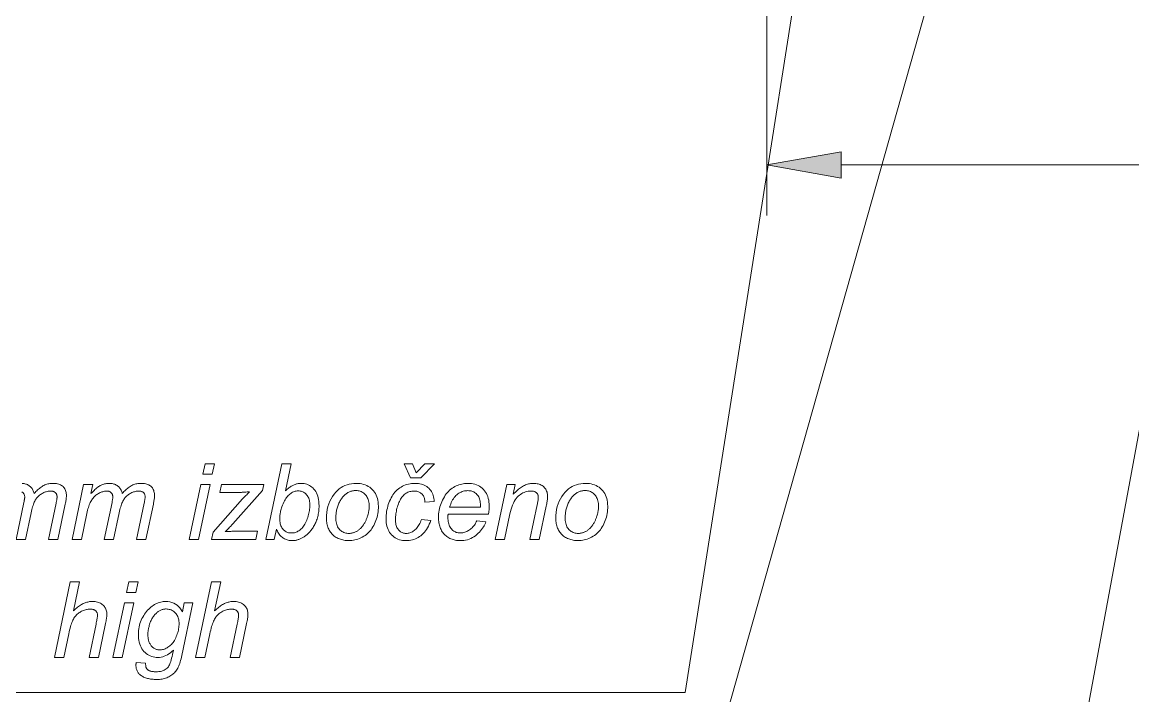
# Model space of a CAD drawing. Extents: x 0 to 420, y 0 to 594.
# Drawn here: x 80.12 to 124.13, y 246.04 to 272.74 of the extents above; entities that cross this region are included whole.
import ezdxf

# ---------------------------------------------------------------- set-up
doc = ezdxf.new("R2010")
doc.units = 0

msp = doc.modelspace()

# ---------------------------------------------------------------- linework, layer by layer
at = {"lineweight": 13}
for p, q in [((109.625, 306.515), (109.625, 265.084)), ((112.579, 267.084), (176.37, 267.084))]:
    msp.add_line(p, q, dxfattribs=at)
for points in [[(114.833, 299.851), (106.391, 246.171), (42.366, 246.171)], [(123.378, 299.635), (102.852, 226.942), (49.073, 226.942)], [(132.351, 299.588), (115.354, 207.718), (56.916, 207.718)], [(80.117, 254.462), (80.155, 254.459), (80.192, 254.454), (80.228, 254.446), (80.263, 254.436), (80.296, 254.425), (80.328, 254.411), (80.358, 254.395), (80.388, 254.376), (80.416, 254.356), (80.442, 254.334), (80.466, 254.31), (80.489, 254.284), (80.51, 254.256), (80.528, 254.227), (80.545, 254.196), (80.56, 254.164), (80.574, 254.13), (80.585, 254.094), (80.595, 254.056), (80.628, 254.096), (80.662, 254.134), (80.696, 254.17), (80.73, 254.203), (80.765, 254.235), (80.8, 254.264), (80.835, 254.292), (80.871, 254.317), (80.907, 254.341), (80.944, 254.362), (80.98, 254.381), (81.018, 254.399), (81.055, 254.414), (81.093, 254.427), (81.132, 254.438), (81.17, 254.447), (81.209, 254.454), (81.249, 254.459), (81.289, 254.462), (81.329, 254.463), (81.382, 254.462), (81.433, 254.458), (81.48, 254.452), (81.525, 254.443), (81.567, 254.431), (81.607, 254.417), (81.644, 254.4), (81.678, 254.381), (81.709, 254.359), (81.738, 254.334), (81.763, 254.308), (81.786, 254.279), (81.807, 254.248), (81.825, 254.215), (81.84, 254.179), (81.852, 254.142), (81.861, 254.103), (81.868, 254.061), (81.872, 254.018), (81.874, 253.972), (81.873, 253.951), (81.872, 253.927), (81.869, 253.9), (81.866, 253.871), (81.862, 253.839), (81.857, 253.805), (81.851, 253.768), (81.843, 253.728), (81.835, 253.686), (81.827, 253.641), (81.534, 252.241), (81.163, 252.241), (81.462, 253.678), (81.47, 253.712), (81.476, 253.744), (81.482, 253.774), (81.487, 253.802), (81.491, 253.828), (81.495, 253.853), (81.498, 253.875), (81.5, 253.895), (81.501, 253.913), (81.501, 253.929), (81.5, 253.95), (81.498, 253.97), (81.495, 253.989), (81.49, 254.007), (81.484, 254.024), (81.477, 254.041), (81.468, 254.056), (81.458, 254.071), (81.446, 254.084), (81.434, 254.097), (81.42, 254.109), (81.404, 254.119), (81.388, 254.128), (81.371, 254.136), (81.352, 254.143), (81.333, 254.149), (81.312, 254.153), (81.29, 254.156), (81.267, 254.158), (81.243, 254.158), (81.21, 254.157), (81.177, 254.154), (81.143, 254.149), (81.11, 254.142), (81.076, 254.133), (81.042, 254.122), (81.008, 254.109), (80.974, 254.094), (80.94, 254.077), (80.906, 254.058), (80.872, 254.037), (80.84, 254.016), (80.809, 253.992), (80.78, 253.968), (80.753, 253.942), (80.727, 253.915), (80.703, 253.887), (80.68, 253.858), (80.658, 253.827), (80.639, 253.795), (80.62, 253.761), (80.601, 253.723), (80.584, 253.682), (80.566, 253.637), (80.549, 253.589), (80.533, 253.537), (80.517, 253.482), (80.501, 253.423), (80.486, 253.361), (80.472, 253.295), (80.251, 252.241), (79.88, 252.241), (80.187, 253.708), (80.194, 253.737), (80.199, 253.765), (80.204, 253.79), (80.208, 253.814), (80.212, 253.836), (80.215, 253.857), (80.217, 253.875), (80.219, 253.892), (80.22, 253.908), (80.22, 253.921), (80.219, 253.942), (80.217, 253.962), (80.214, 253.981), (80.209, 254), (80.203, 254.017), (80.196, 254.034), (80.188, 254.05), (80.178, 254.065), (80.166, 254.079), (80.154, 254.093), (80.14, 254.105), (80.125, 254.117), (80.11, 254.126)]]:
    msp.add_lwpolyline(points, dxfattribs=at)
for points in [[(112.579, 267.605), (109.625, 267.084), (112.579, 266.563)], [(87.28, 254.821), (87.368, 255.241), (87.736, 255.241), (87.648, 254.821)], [(89.781, 252.241), (90.407, 255.241), (90.777, 255.241), (90.554, 254.169), (90.589, 254.2), (90.623, 254.23), (90.657, 254.257), (90.69, 254.283), (90.722, 254.307), (90.754, 254.328), (90.785, 254.348), (90.815, 254.366), (90.845, 254.383), (90.874, 254.397), (90.902, 254.409), (90.931, 254.421), (90.961, 254.431), (90.99, 254.439), (91.02, 254.447), (91.05, 254.453), (91.08, 254.457), (91.111, 254.461), (91.141, 254.463), (91.172, 254.463), (91.232, 254.461), (91.29, 254.454), (91.346, 254.443), (91.4, 254.427), (91.452, 254.407), (91.502, 254.382), (91.55, 254.352), (91.595, 254.318), (91.639, 254.279), (91.681, 254.236), (91.72, 254.189), (91.754, 254.137), (91.785, 254.081), (91.811, 254.021), (91.834, 253.957), (91.852, 253.889), (91.866, 253.817), (91.876, 253.74), (91.882, 253.66), (91.885, 253.575), (91.884, 253.518), (91.881, 253.462), (91.877, 253.407), (91.871, 253.352), (91.864, 253.299), (91.855, 253.247), (91.844, 253.195), (91.832, 253.145), (91.818, 253.096), (91.803, 253.047), (91.786, 253), (91.768, 252.955), (91.75, 252.911), (91.731, 252.868), (91.711, 252.827), (91.69, 252.788), (91.669, 252.75), (91.647, 252.713), (91.624, 252.678), (91.6, 252.645), (91.576, 252.613), (91.551, 252.583), (91.527, 252.553), (91.502, 252.525), (91.477, 252.499), (91.452, 252.473), (91.427, 252.449), (91.402, 252.427), (91.376, 252.405), (91.35, 252.385), (91.325, 252.366), (91.299, 252.348), (91.272, 252.331), (91.246, 252.315), (91.22, 252.3), (91.193, 252.286), (91.167, 252.273), (91.14, 252.261), (91.113, 252.25), (91.086, 252.24), (91.06, 252.231), (91.033, 252.223), (91.006, 252.215), (90.98, 252.209), (90.954, 252.204), (90.928, 252.2), (90.902, 252.196), (90.877, 252.194), (90.852, 252.192), (90.827, 252.192), (90.784, 252.193), (90.743, 252.196), (90.702, 252.202), (90.663, 252.21), (90.624, 252.22), (90.587, 252.233), (90.551, 252.248), (90.515, 252.265), (90.481, 252.284), (90.448, 252.305), (90.416, 252.329), (90.385, 252.356), (90.356, 252.384), (90.328, 252.415), (90.302, 252.449), (90.277, 252.485), (90.254, 252.523), (90.232, 252.564), (90.211, 252.607), (90.192, 252.652), (90.106, 252.241)], [(96.462, 255.241), (95.92, 254.678), (95.511, 254.678), (95.259, 255.241), (95.582, 255.241), (95.738, 254.877), (96.078, 255.241)], [(82.097, 252.241), (82.551, 254.414), (82.921, 254.414), (82.846, 254.056), (82.887, 254.101), (82.927, 254.143), (82.966, 254.182), (83.004, 254.218), (83.041, 254.252), (83.078, 254.282), (83.113, 254.31), (83.148, 254.334), (83.182, 254.356), (83.215, 254.375), (83.248, 254.392), (83.281, 254.407), (83.315, 254.42), (83.35, 254.432), (83.385, 254.441), (83.42, 254.449), (83.456, 254.455), (83.493, 254.46), (83.53, 254.462), (83.568, 254.463), (83.608, 254.462), (83.646, 254.459), (83.684, 254.454), (83.719, 254.446), (83.754, 254.436), (83.787, 254.425), (83.819, 254.411), (83.85, 254.395), (83.879, 254.376), (83.907, 254.356), (83.933, 254.334), (83.957, 254.31), (83.98, 254.284), (84.001, 254.256), (84.019, 254.227), (84.036, 254.196), (84.052, 254.164), (84.065, 254.13), (84.076, 254.094), (84.086, 254.056), (84.119, 254.096), (84.153, 254.134), (84.187, 254.17), (84.221, 254.203), (84.256, 254.235), (84.291, 254.264), (84.326, 254.292), (84.362, 254.317), (84.398, 254.341), (84.435, 254.362), (84.471, 254.381), (84.509, 254.399), (84.546, 254.414), (84.584, 254.427), (84.623, 254.438), (84.661, 254.447), (84.701, 254.454), (84.74, 254.459), (84.78, 254.462), (84.82, 254.463), (84.873, 254.462), (84.924, 254.458), (84.971, 254.452), (85.016, 254.443), (85.059, 254.431), (85.098, 254.417), (85.135, 254.4), (85.169, 254.381), (85.2, 254.359), (85.229, 254.334), (85.255, 254.308), (85.278, 254.279), (85.298, 254.248), (85.316, 254.215), (85.331, 254.179), (85.343, 254.142), (85.352, 254.103), (85.359, 254.061), (85.363, 254.018), (85.365, 253.972), (85.364, 253.951), (85.363, 253.927), (85.36, 253.9), (85.357, 253.871), (85.353, 253.839), (85.348, 253.805), (85.342, 253.768), (85.335, 253.728), (85.327, 253.686), (85.318, 253.641), (85.025, 252.241), (84.655, 252.241), (84.953, 253.678), (84.961, 253.712), (84.967, 253.744), (84.973, 253.774), (84.978, 253.802), (84.983, 253.828), (84.986, 253.853), (84.989, 253.875), (84.991, 253.895), (84.992, 253.913), (84.992, 253.929), (84.992, 253.95), (84.99, 253.97), (84.986, 253.989), (84.981, 254.007), (84.975, 254.024), (84.968, 254.041), (84.959, 254.056), (84.949, 254.071), (84.938, 254.084), (84.925, 254.097), (84.911, 254.109), (84.896, 254.119), (84.879, 254.128), (84.862, 254.136), (84.843, 254.143), (84.824, 254.149), (84.803, 254.153), (84.781, 254.156), (84.758, 254.158), (84.734, 254.158), (84.701, 254.157), (84.668, 254.154), (84.634, 254.149), (84.601, 254.142), (84.567, 254.133), (84.533, 254.122), (84.499, 254.109), (84.465, 254.094), (84.431, 254.077), (84.397, 254.058), (84.363, 254.037), (84.331, 254.016), (84.301, 253.992), (84.272, 253.968), (84.244, 253.942), (84.218, 253.915), (84.194, 253.887), (84.171, 253.858), (84.15, 253.827), (84.13, 253.795), (84.111, 253.761), (84.093, 253.723), (84.075, 253.682), (84.057, 253.637), (84.04, 253.589), (84.024, 253.537), (84.008, 253.482), (83.993, 253.423), (83.978, 253.361), (83.963, 253.295), (83.742, 252.241), (83.372, 252.241), (83.679, 253.708), (83.685, 253.737), (83.69, 253.765), (83.695, 253.79), (83.699, 253.814), (83.703, 253.836), (83.706, 253.857), (83.708, 253.875), (83.71, 253.892), (83.711, 253.908), (83.711, 253.921), (83.711, 253.942), (83.709, 253.962), (83.705, 253.981), (83.701, 254), (83.695, 254.017), (83.687, 254.034), (83.679, 254.05), (83.669, 254.065), (83.657, 254.079), (83.645, 254.093), (83.631, 254.105), (83.617, 254.117), (83.601, 254.126), (83.585, 254.135), (83.568, 254.142), (83.551, 254.148), (83.532, 254.153), (83.513, 254.156), (83.493, 254.158), (83.472, 254.158), (83.44, 254.157), (83.408, 254.154), (83.376, 254.149), (83.343, 254.142), (83.31, 254.133), (83.277, 254.122), (83.244, 254.109), (83.21, 254.094), (83.176, 254.077), (83.141, 254.058), (83.107, 254.037), (83.075, 254.015), (83.043, 253.991), (83.013, 253.965), (82.985, 253.938), (82.957, 253.909), (82.931, 253.879), (82.906, 253.847), (82.882, 253.814), (82.86, 253.779), (82.839, 253.742), (82.818, 253.701), (82.798, 253.658), (82.779, 253.611), (82.761, 253.562), (82.744, 253.509), (82.727, 253.453), (82.711, 253.395), (82.696, 253.333), (82.682, 253.268), (82.467, 252.241)], [(86.74, 252.241), (87.194, 254.414), (87.565, 254.414), (87.11, 252.241)], [(87.628, 252.241), (87.687, 252.527), (88.856, 253.843), (88.881, 253.871), (88.907, 253.899), (88.933, 253.928), (88.96, 253.956), (88.988, 253.985), (89.016, 254.014), (89.045, 254.043), (89.074, 254.072), (89.104, 254.102), (89.134, 254.132), (89.083, 254.127), (89.035, 254.122), (88.989, 254.118), (88.947, 254.115), (88.908, 254.112), (88.871, 254.109), (88.838, 254.108), (88.807, 254.106), (88.78, 254.105), (88.756, 254.105), (87.947, 254.105), (88.013, 254.414), (89.693, 254.414), (89.644, 254.181), (88.465, 252.857), (88.444, 252.834), (88.421, 252.809), (88.396, 252.782), (88.369, 252.753), (88.34, 252.723), (88.309, 252.692), (88.276, 252.658), (88.242, 252.623), (88.205, 252.586), (88.166, 252.548), (88.226, 252.551), (88.282, 252.555), (88.334, 252.557), (88.382, 252.56), (88.427, 252.562), (88.467, 252.563), (88.504, 252.565), (88.536, 252.566), (88.565, 252.566), (88.59, 252.566), (89.445, 252.566), (89.378, 252.241)], [(92.177, 253.066), (92.181, 253.191), (92.192, 253.311), (92.211, 253.428), (92.237, 253.54), (92.271, 253.647), (92.312, 253.751), (92.361, 253.849), (92.417, 253.944), (92.48, 254.034), (92.552, 254.12), (92.615, 254.185), (92.683, 254.243), (92.754, 254.295), (92.83, 254.34), (92.909, 254.377), (92.992, 254.408), (93.078, 254.432), (93.169, 254.45), (93.264, 254.46), (93.362, 254.463), (93.439, 254.461), (93.513, 254.454), (93.584, 254.441), (93.652, 254.424), (93.717, 254.402), (93.779, 254.375), (93.837, 254.343), (93.893, 254.306), (93.946, 254.264), (93.995, 254.218), (94.041, 254.167), (94.082, 254.113), (94.118, 254.055), (94.149, 253.994), (94.176, 253.929), (94.197, 253.861), (94.214, 253.79), (94.226, 253.715), (94.233, 253.637), (94.236, 253.555), (94.234, 253.48), (94.23, 253.407), (94.222, 253.335), (94.212, 253.264), (94.198, 253.193), (94.181, 253.124), (94.162, 253.056), (94.139, 252.989), (94.113, 252.923), (94.084, 252.858), (94.053, 252.795), (94.019, 252.735), (93.982, 252.678), (93.943, 252.624), (93.901, 252.573), (93.857, 252.525), (93.81, 252.48), (93.76, 252.439), (93.708, 252.4), (93.654, 252.364), (93.597, 252.331), (93.541, 252.302), (93.483, 252.276), (93.425, 252.254), (93.367, 252.235), (93.308, 252.219), (93.248, 252.207), (93.188, 252.199), (93.127, 252.194), (93.065, 252.192), (93.015, 252.193), (92.966, 252.196), (92.917, 252.202), (92.87, 252.209), (92.823, 252.219), (92.777, 252.231), (92.733, 252.245), (92.689, 252.261), (92.646, 252.28), (92.604, 252.3), (92.563, 252.323), (92.525, 252.347), (92.488, 252.374), (92.453, 252.402), (92.421, 252.431), (92.39, 252.463), (92.361, 252.496), (92.334, 252.531), (92.31, 252.568), (92.287, 252.607), (92.266, 252.648), (92.247, 252.689), (92.231, 252.732), (92.217, 252.776), (92.205, 252.821), (92.195, 252.868), (92.187, 252.915), (92.182, 252.964), (92.178, 253.014)], [(95.942, 253.033), (96.313, 252.994), (96.284, 252.915), (96.253, 252.84), (96.219, 252.769), (96.183, 252.702), (96.144, 252.639), (96.104, 252.581), (96.06, 252.527), (96.015, 252.477), (95.967, 252.431), (95.917, 252.389), (95.865, 252.352), (95.811, 252.318), (95.756, 252.289), (95.7, 252.263), (95.642, 252.241), (95.583, 252.223), (95.523, 252.21), (95.461, 252.2), (95.397, 252.194), (95.333, 252.192), (95.263, 252.194), (95.196, 252.201), (95.132, 252.212), (95.071, 252.229), (95.012, 252.249), (94.956, 252.274), (94.903, 252.304), (94.852, 252.339), (94.804, 252.378), (94.759, 252.421), (94.717, 252.469), (94.679, 252.52), (94.646, 252.575), (94.618, 252.634), (94.594, 252.696), (94.574, 252.762), (94.558, 252.831), (94.547, 252.904), (94.541, 252.981), (94.539, 253.062), (94.54, 253.133), (94.544, 253.204), (94.551, 253.274), (94.561, 253.344), (94.574, 253.415), (94.59, 253.484), (94.608, 253.554), (94.629, 253.623), (94.653, 253.693), (94.68, 253.761), (94.709, 253.829), (94.741, 253.892), (94.776, 253.953), (94.812, 254.01), (94.852, 254.064), (94.893, 254.115), (94.937, 254.162), (94.984, 254.206), (95.033, 254.247), (95.084, 254.284), (95.137, 254.318), (95.192, 254.349), (95.249, 254.376), (95.306, 254.399), (95.366, 254.419), (95.426, 254.435), (95.489, 254.447), (95.553, 254.456), (95.618, 254.462), (95.685, 254.463), (95.753, 254.461), (95.819, 254.455), (95.882, 254.446), (95.941, 254.432), (95.998, 254.414), (96.052, 254.392), (96.103, 254.367), (96.152, 254.337), (96.197, 254.303), (96.239, 254.266), (96.278, 254.225), (96.313, 254.182), (96.344, 254.136), (96.37, 254.087), (96.393, 254.036), (96.411, 253.983), (96.425, 253.927), (96.436, 253.868), (96.442, 253.807), (96.444, 253.743), (96.08, 253.718), (96.078, 253.759), (96.074, 253.798), (96.068, 253.834), (96.059, 253.869), (96.049, 253.903), (96.036, 253.934), (96.02, 253.964), (96.002, 253.992), (95.982, 254.018), (95.96, 254.042), (95.936, 254.064), (95.91, 254.084), (95.883, 254.101), (95.854, 254.116), (95.824, 254.129), (95.792, 254.14), (95.759, 254.148), (95.724, 254.154), (95.688, 254.157), (95.65, 254.158), (95.606, 254.157), (95.563, 254.153), (95.521, 254.146), (95.481, 254.136), (95.442, 254.123), (95.404, 254.108), (95.367, 254.089), (95.331, 254.068), (95.296, 254.044), (95.263, 254.017), (95.231, 253.988), (95.2, 253.955), (95.171, 253.919), (95.143, 253.881), (95.117, 253.839), (95.092, 253.795), (95.068, 253.748), (95.046, 253.698), (95.026, 253.645), (95.006, 253.589), (94.989, 253.531), (94.973, 253.474), (94.959, 253.418), (94.947, 253.362), (94.936, 253.306), (94.928, 253.251), (94.922, 253.197), (94.917, 253.142), (94.914, 253.088), (94.913, 253.035), (94.914, 252.981), (94.918, 252.929), (94.924, 252.881), (94.933, 252.835), (94.944, 252.791), (94.957, 252.751), (94.973, 252.714), (94.992, 252.679), (95.013, 252.647), (95.036, 252.618), (95.061, 252.591), (95.087, 252.567), (95.115, 252.547), (95.143, 252.528), (95.173, 252.513), (95.204, 252.501), (95.236, 252.491), (95.269, 252.484), (95.303, 252.48), (95.339, 252.478), (95.375, 252.48), (95.41, 252.484), (95.445, 252.491), (95.48, 252.5), (95.515, 252.513), (95.549, 252.528), (95.583, 252.546), (95.617, 252.566), (95.651, 252.589), (95.684, 252.615), (95.716, 252.644), (95.747, 252.676), (95.776, 252.711), (95.804, 252.748), (95.831, 252.788), (95.856, 252.832), (95.88, 252.878), (95.902, 252.927), (95.923, 252.978)], [(98.134, 252.98), (98.494, 252.943), (98.477, 252.89), (98.455, 252.837), (98.43, 252.784), (98.4, 252.733), (98.366, 252.681), (98.328, 252.631), (98.287, 252.581), (98.241, 252.531), (98.191, 252.482), (98.137, 252.433), (98.08, 252.387), (98.021, 252.346), (97.96, 252.31), (97.897, 252.279), (97.831, 252.252), (97.763, 252.23), (97.694, 252.214), (97.622, 252.202), (97.547, 252.194), (97.471, 252.192), (97.423, 252.193), (97.376, 252.196), (97.33, 252.202), (97.284, 252.21), (97.24, 252.22), (97.196, 252.232), (97.153, 252.247), (97.11, 252.263), (97.069, 252.282), (97.028, 252.303), (96.989, 252.327), (96.951, 252.352), (96.916, 252.379), (96.882, 252.409), (96.851, 252.44), (96.821, 252.474), (96.793, 252.509), (96.767, 252.547), (96.743, 252.586), (96.721, 252.628), (96.701, 252.671), (96.683, 252.715), (96.667, 252.761), (96.654, 252.808), (96.642, 252.855), (96.633, 252.904), (96.625, 252.955), (96.62, 253.006), (96.617, 253.059), (96.616, 253.113), (96.617, 253.184), (96.622, 253.254), (96.631, 253.324), (96.642, 253.394), (96.657, 253.463), (96.675, 253.532), (96.696, 253.601), (96.721, 253.669), (96.749, 253.736), (96.78, 253.803), (96.814, 253.869), (96.85, 253.93), (96.888, 253.989), (96.928, 254.044), (96.97, 254.095), (97.013, 254.143), (97.059, 254.188), (97.106, 254.229), (97.156, 254.266), (97.207, 254.301), (97.26, 254.332), (97.314, 254.359), (97.368, 254.384), (97.424, 254.405), (97.48, 254.423), (97.537, 254.437), (97.595, 254.449), (97.654, 254.457), (97.713, 254.462), (97.774, 254.463), (97.85, 254.461), (97.923, 254.454), (97.993, 254.442), (98.06, 254.425), (98.124, 254.403), (98.184, 254.376), (98.242, 254.345), (98.296, 254.309), (98.347, 254.268), (98.395, 254.222), (98.439, 254.172), (98.479, 254.118), (98.514, 254.061), (98.544, 254.001), (98.569, 253.936), (98.59, 253.869), (98.606, 253.798), (98.618, 253.723), (98.625, 253.645), (98.627, 253.563), (98.627, 253.531), (98.626, 253.499), (98.625, 253.466), (98.623, 253.434), (98.62, 253.401), (98.617, 253.368), (98.613, 253.335), (98.609, 253.302), (98.604, 253.269), (98.599, 253.236), (96.998, 253.236), (96.997, 253.223), (96.995, 253.211), (96.994, 253.199), (96.993, 253.187), (96.992, 253.175), (96.992, 253.164), (96.991, 253.153), (96.991, 253.142), (96.99, 253.131), (96.99, 253.121), (96.992, 253.061), (96.996, 253.005), (97.003, 252.951), (97.013, 252.9), (97.025, 252.852), (97.041, 252.807), (97.059, 252.765), (97.08, 252.725), (97.104, 252.689), (97.13, 252.655), (97.159, 252.625), (97.189, 252.598), (97.22, 252.573), (97.253, 252.553), (97.286, 252.535), (97.321, 252.52), (97.357, 252.509), (97.395, 252.501), (97.433, 252.496), (97.473, 252.495), (97.511, 252.496), (97.549, 252.5), (97.587, 252.506), (97.624, 252.515), (97.662, 252.526), (97.699, 252.54), (97.737, 252.556), (97.774, 252.575), (97.811, 252.596), (97.848, 252.62), (97.884, 252.646), (97.918, 252.674), (97.951, 252.704), (97.982, 252.737), (98.011, 252.772), (98.039, 252.809), (98.065, 252.848), (98.09, 252.89), (98.113, 252.934)], [(98.869, 252.241), (99.323, 254.414), (99.659, 254.414), (99.579, 254.036), (99.622, 254.079), (99.665, 254.12), (99.708, 254.159), (99.75, 254.195), (99.791, 254.229), (99.831, 254.26), (99.871, 254.289), (99.911, 254.315), (99.95, 254.339), (99.988, 254.361), (100.026, 254.38), (100.065, 254.398), (100.103, 254.413), (100.142, 254.427), (100.181, 254.438), (100.22, 254.447), (100.259, 254.454), (100.298, 254.459), (100.337, 254.462), (100.377, 254.463), (100.429, 254.462), (100.478, 254.458), (100.525, 254.45), (100.57, 254.44), (100.613, 254.428), (100.653, 254.412), (100.691, 254.393), (100.727, 254.372), (100.76, 254.347), (100.791, 254.32), (100.82, 254.29), (100.846, 254.259), (100.868, 254.226), (100.888, 254.19), (100.904, 254.153), (100.918, 254.114), (100.928, 254.072), (100.936, 254.029), (100.94, 253.984), (100.942, 253.937), (100.941, 253.912), (100.94, 253.884), (100.937, 253.852), (100.933, 253.819), (100.929, 253.782), (100.923, 253.742), (100.916, 253.7), (100.908, 253.655), (100.899, 253.607), (100.889, 253.557), (100.612, 252.241), (100.242, 252.241), (100.53, 253.618), (100.539, 253.657), (100.546, 253.694), (100.552, 253.729), (100.558, 253.762), (100.563, 253.793), (100.567, 253.821), (100.57, 253.848), (100.572, 253.872), (100.573, 253.895), (100.573, 253.915), (100.573, 253.936), (100.57, 253.957), (100.567, 253.976), (100.562, 253.995), (100.555, 254.013), (100.547, 254.03), (100.537, 254.047), (100.526, 254.062), (100.513, 254.077), (100.499, 254.091), (100.483, 254.104), (100.466, 254.115), (100.448, 254.125), (100.428, 254.134), (100.407, 254.142), (100.385, 254.148), (100.362, 254.152), (100.337, 254.156), (100.31, 254.158), (100.283, 254.158), (100.227, 254.156), (100.172, 254.15), (100.118, 254.14), (100.065, 254.126), (100.014, 254.107), (99.964, 254.085), (99.915, 254.058), (99.868, 254.027), (99.821, 253.993), (99.776, 253.954), (99.733, 253.91), (99.692, 253.86), (99.654, 253.805), (99.618, 253.743), (99.584, 253.676), (99.552, 253.603), (99.523, 253.524), (99.496, 253.439), (99.472, 253.348), (99.45, 253.252), (99.239, 252.241)], [(101.265, 253.066), (101.269, 253.191), (101.28, 253.311), (101.299, 253.428), (101.325, 253.54), (101.359, 253.647), (101.4, 253.751), (101.449, 253.849), (101.505, 253.944), (101.568, 254.034), (101.64, 254.12), (101.703, 254.185), (101.771, 254.243), (101.842, 254.295), (101.918, 254.34), (101.997, 254.377), (102.08, 254.408), (102.166, 254.432), (102.257, 254.45), (102.352, 254.46), (102.45, 254.463), (102.527, 254.461), (102.601, 254.454), (102.672, 254.441), (102.74, 254.424), (102.805, 254.402), (102.867, 254.375), (102.925, 254.343), (102.981, 254.306), (103.034, 254.264), (103.083, 254.218), (103.129, 254.167), (103.17, 254.113), (103.206, 254.055), (103.237, 253.994), (103.264, 253.929), (103.285, 253.861), (103.302, 253.79), (103.314, 253.715), (103.321, 253.637), (103.324, 253.555), (103.322, 253.48), (103.318, 253.407), (103.31, 253.335), (103.3, 253.264), (103.286, 253.193), (103.269, 253.124), (103.25, 253.056), (103.227, 252.989), (103.201, 252.923), (103.172, 252.858), (103.141, 252.795), (103.107, 252.735), (103.07, 252.678), (103.031, 252.624), (102.989, 252.573), (102.945, 252.525), (102.898, 252.48), (102.848, 252.439), (102.796, 252.4), (102.742, 252.364), (102.685, 252.331), (102.629, 252.302), (102.571, 252.276), (102.513, 252.254), (102.455, 252.235), (102.396, 252.219), (102.336, 252.207), (102.276, 252.199), (102.215, 252.194), (102.153, 252.192), (102.103, 252.193), (102.054, 252.196), (102.005, 252.202), (101.958, 252.209), (101.911, 252.219), (101.865, 252.231), (101.821, 252.245), (101.777, 252.261), (101.734, 252.28), (101.692, 252.3), (101.651, 252.323), (101.613, 252.347), (101.576, 252.374), (101.541, 252.402), (101.509, 252.431), (101.478, 252.463), (101.449, 252.496), (101.422, 252.531), (101.397, 252.568), (101.375, 252.607), (101.354, 252.648), (101.335, 252.689), (101.319, 252.732), (101.305, 252.776), (101.293, 252.821), (101.283, 252.868), (101.275, 252.915), (101.27, 252.964), (101.266, 253.014)], [(90.329, 253.133), (90.327, 253.064), (90.329, 253.009), (90.333, 252.958), (90.339, 252.909), (90.348, 252.862), (90.36, 252.819), (90.375, 252.778), (90.392, 252.739), (90.412, 252.703), (90.435, 252.67), (90.46, 252.64), (90.487, 252.612), (90.516, 252.588), (90.546, 252.566), (90.577, 252.547), (90.61, 252.531), (90.643, 252.518), (90.679, 252.508), (90.715, 252.501), (90.753, 252.496), (90.792, 252.495), (90.83, 252.496), (90.868, 252.5), (90.906, 252.507), (90.942, 252.517), (90.978, 252.529), (91.014, 252.544), (91.048, 252.561), (91.082, 252.582), (91.116, 252.605), (91.149, 252.631), (91.181, 252.66), (91.212, 252.691), (91.241, 252.726), (91.27, 252.764), (91.297, 252.805), (91.323, 252.849), (91.348, 252.896), (91.372, 252.946), (91.394, 252.999), (91.416, 253.055), (91.436, 253.113), (91.453, 253.169), (91.469, 253.225), (91.483, 253.279), (91.494, 253.333), (91.504, 253.385), (91.511, 253.437), (91.516, 253.488), (91.519, 253.538), (91.52, 253.588), (91.519, 253.641), (91.515, 253.692), (91.508, 253.741), (91.499, 253.787), (91.487, 253.831), (91.473, 253.872), (91.456, 253.911), (91.436, 253.948), (91.413, 253.982), (91.388, 254.013), (91.361, 254.042), (91.333, 254.068), (91.303, 254.09), (91.273, 254.11), (91.241, 254.127), (91.207, 254.14), (91.173, 254.151), (91.137, 254.159), (91.1, 254.163), (91.062, 254.165), (91.022, 254.163), (90.983, 254.158), (90.944, 254.151), (90.907, 254.14), (90.87, 254.126), (90.833, 254.109), (90.797, 254.089), (90.762, 254.066), (90.727, 254.039), (90.694, 254.01), (90.661, 253.978), (90.629, 253.942), (90.598, 253.902), (90.568, 253.86), (90.54, 253.814), (90.512, 253.765), (90.486, 253.712), (90.46, 253.656), (90.436, 253.597), (90.413, 253.534), (90.397, 253.487), (90.383, 253.442), (90.37, 253.398), (90.359, 253.355), (90.35, 253.314), (90.343, 253.275), (90.337, 253.237), (90.333, 253.201), (90.33, 253.166)], [(92.548, 253.103), (92.549, 253.043), (92.553, 252.986), (92.561, 252.932), (92.571, 252.881), (92.584, 252.833), (92.601, 252.788), (92.62, 252.745), (92.642, 252.706), (92.667, 252.67), (92.695, 252.637), (92.725, 252.607), (92.757, 252.58), (92.79, 252.556), (92.826, 252.535), (92.862, 252.518), (92.9, 252.504), (92.94, 252.493), (92.982, 252.485), (93.025, 252.48), (93.069, 252.478), (93.093, 252.479), (93.117, 252.48), (93.14, 252.483), (93.164, 252.486), (93.188, 252.49), (93.211, 252.496), (93.235, 252.502), (93.258, 252.509), (93.281, 252.517), (93.305, 252.526), (93.328, 252.537), (93.351, 252.548), (93.373, 252.56), (93.395, 252.573), (93.417, 252.587), (93.439, 252.602), (93.46, 252.618), (93.481, 252.635), (93.501, 252.654), (93.522, 252.673), (93.541, 252.693), (93.561, 252.713), (93.579, 252.734), (93.597, 252.756), (93.614, 252.778), (93.631, 252.801), (93.647, 252.824), (93.663, 252.848), (93.678, 252.872), (93.692, 252.897), (93.706, 252.922), (93.72, 252.948), (93.732, 252.974), (93.745, 253.001), (93.756, 253.028), (93.767, 253.055), (93.778, 253.083), (93.788, 253.111), (93.797, 253.139), (93.806, 253.168), (93.818, 253.208), (93.829, 253.248), (93.838, 253.288), (93.847, 253.327), (93.854, 253.367), (93.859, 253.405), (93.864, 253.444), (93.867, 253.482), (93.869, 253.519), (93.87, 253.557), (93.868, 253.614), (93.864, 253.669), (93.856, 253.722), (93.846, 253.771), (93.832, 253.818), (93.816, 253.863), (93.797, 253.905), (93.775, 253.944), (93.749, 253.98), (93.721, 254.014), (93.691, 254.045), (93.659, 254.073), (93.625, 254.097), (93.59, 254.118), (93.554, 254.136), (93.515, 254.151), (93.476, 254.162), (93.435, 254.17), (93.392, 254.175), (93.348, 254.177), (93.313, 254.176), (93.279, 254.174), (93.246, 254.169), (93.213, 254.164), (93.181, 254.156), (93.15, 254.147), (93.119, 254.136), (93.089, 254.124), (93.059, 254.11), (93.03, 254.094), (93.002, 254.077), (92.974, 254.058), (92.947, 254.037), (92.92, 254.015), (92.894, 253.992), (92.869, 253.967), (92.843, 253.94), (92.819, 253.912), (92.795, 253.883), (92.772, 253.851), (92.749, 253.819), (92.728, 253.786), (92.708, 253.751), (92.689, 253.715), (92.671, 253.679), (92.655, 253.641), (92.64, 253.602), (92.626, 253.563), (92.613, 253.522), (92.602, 253.48), (92.591, 253.438), (92.582, 253.397), (92.574, 253.357), (92.567, 253.318), (92.561, 253.28), (92.556, 253.242), (92.552, 253.206), (92.55, 253.171), (92.548, 253.136)], [(97.058, 253.518), (98.277, 253.518), (98.278, 253.529), (98.278, 253.54), (98.278, 253.549), (98.279, 253.559), (98.279, 253.567), (98.279, 253.575), (98.279, 253.582), (98.279, 253.589), (98.279, 253.595), (98.279, 253.6), (98.278, 253.654), (98.274, 253.706), (98.267, 253.755), (98.257, 253.802), (98.245, 253.846), (98.229, 253.887), (98.211, 253.926), (98.19, 253.962), (98.167, 253.995), (98.14, 254.026), (98.112, 254.055), (98.081, 254.08), (98.05, 254.102), (98.016, 254.121), (97.981, 254.138), (97.945, 254.151), (97.906, 254.161), (97.867, 254.169), (97.825, 254.173), (97.782, 254.175), (97.735, 254.173), (97.689, 254.168), (97.644, 254.16), (97.599, 254.149), (97.555, 254.134), (97.512, 254.116), (97.47, 254.095), (97.429, 254.07), (97.389, 254.042), (97.349, 254.011), (97.311, 253.977), (97.275, 253.939), (97.241, 253.898), (97.209, 253.854), (97.179, 253.806), (97.151, 253.755), (97.124, 253.701), (97.1, 253.643), (97.078, 253.582)], [(101.636, 253.103), (101.637, 253.043), (101.641, 252.986), (101.649, 252.932), (101.659, 252.881), (101.672, 252.833), (101.689, 252.788), (101.708, 252.745), (101.73, 252.706), (101.755, 252.67), (101.783, 252.637), (101.813, 252.607), (101.845, 252.58), (101.878, 252.556), (101.914, 252.535), (101.95, 252.518), (101.988, 252.504), (102.028, 252.493), (102.07, 252.485), (102.113, 252.48), (102.157, 252.478), (102.181, 252.479), (102.205, 252.48), (102.228, 252.483), (102.252, 252.486), (102.276, 252.49), (102.299, 252.496), (102.323, 252.502), (102.346, 252.509), (102.369, 252.517), (102.393, 252.526), (102.416, 252.537), (102.439, 252.548), (102.461, 252.56), (102.483, 252.573), (102.505, 252.587), (102.527, 252.602), (102.548, 252.618), (102.569, 252.635), (102.589, 252.654), (102.61, 252.673), (102.629, 252.693), (102.649, 252.713), (102.667, 252.734), (102.685, 252.756), (102.702, 252.778), (102.719, 252.801), (102.735, 252.824), (102.751, 252.848), (102.766, 252.872), (102.78, 252.897), (102.794, 252.922), (102.808, 252.948), (102.82, 252.974), (102.833, 253.001), (102.844, 253.028), (102.855, 253.055), (102.866, 253.083), (102.876, 253.111), (102.885, 253.139), (102.894, 253.168), (102.906, 253.208), (102.917, 253.248), (102.926, 253.288), (102.935, 253.327), (102.942, 253.367), (102.947, 253.405), (102.952, 253.444), (102.955, 253.482), (102.957, 253.519), (102.958, 253.557), (102.956, 253.614), (102.952, 253.669), (102.944, 253.722), (102.934, 253.771), (102.92, 253.818), (102.904, 253.863), (102.885, 253.905), (102.863, 253.944), (102.837, 253.98), (102.809, 254.014), (102.779, 254.045), (102.747, 254.073), (102.713, 254.097), (102.678, 254.118), (102.642, 254.136), (102.603, 254.151), (102.564, 254.162), (102.523, 254.17), (102.48, 254.175), (102.436, 254.177), (102.401, 254.176), (102.367, 254.174), (102.334, 254.169), (102.301, 254.164), (102.269, 254.156), (102.238, 254.147), (102.207, 254.136), (102.177, 254.124), (102.147, 254.11), (102.118, 254.094), (102.09, 254.077), (102.062, 254.058), (102.035, 254.037), (102.008, 254.015), (101.982, 253.992), (101.957, 253.967), (101.931, 253.94), (101.907, 253.912), (101.883, 253.883), (101.86, 253.851), (101.837, 253.819), (101.816, 253.786), (101.796, 253.751), (101.777, 253.715), (101.759, 253.679), (101.743, 253.641), (101.728, 253.602), (101.714, 253.563), (101.701, 253.522), (101.69, 253.48), (101.679, 253.438), (101.67, 253.397), (101.662, 253.357), (101.655, 253.318), (101.649, 253.28), (101.644, 253.242), (101.64, 253.206), (101.638, 253.171), (101.636, 253.136)], [(81.397, 247.559), (82.023, 250.559), (82.393, 250.559), (82.154, 249.407), (82.195, 249.446), (82.235, 249.482), (82.275, 249.517), (82.315, 249.549), (82.353, 249.579), (82.392, 249.607), (82.429, 249.632), (82.466, 249.655), (82.503, 249.676), (82.539, 249.694), (82.574, 249.711), (82.61, 249.726), (82.646, 249.739), (82.683, 249.75), (82.719, 249.759), (82.756, 249.767), (82.793, 249.773), (82.83, 249.778), (82.867, 249.78), (82.905, 249.781), (82.958, 249.78), (83.008, 249.776), (83.056, 249.768), (83.102, 249.758), (83.145, 249.746), (83.186, 249.73), (83.224, 249.712), (83.26, 249.69), (83.293, 249.666), (83.324, 249.639), (83.353, 249.61), (83.378, 249.578), (83.401, 249.545), (83.42, 249.511), (83.437, 249.474), (83.45, 249.436), (83.46, 249.395), (83.468, 249.353), (83.472, 249.309), (83.474, 249.263), (83.473, 249.239), (83.471, 249.21), (83.468, 249.177), (83.463, 249.141), (83.458, 249.101), (83.45, 249.057), (83.442, 249.009), (83.432, 248.957), (83.421, 248.901), (83.408, 248.842), (83.14, 247.559), (82.77, 247.559), (83.046, 248.875), (83.057, 248.93), (83.068, 248.981), (83.076, 249.027), (83.084, 249.07), (83.091, 249.108), (83.096, 249.142), (83.1, 249.171), (83.103, 249.197), (83.105, 249.218), (83.106, 249.235), (83.105, 249.256), (83.103, 249.276), (83.099, 249.295), (83.094, 249.314), (83.087, 249.332), (83.079, 249.349), (83.069, 249.365), (83.058, 249.38), (83.046, 249.395), (83.032, 249.409), (83.016, 249.422), (83, 249.433), (82.982, 249.443), (82.962, 249.452), (82.942, 249.459), (82.92, 249.466), (82.897, 249.47), (82.872, 249.474), (82.846, 249.476), (82.819, 249.476), (82.779, 249.475), (82.74, 249.472), (82.7, 249.467), (82.662, 249.459), (82.623, 249.45), (82.585, 249.438), (82.547, 249.425), (82.51, 249.409), (82.473, 249.391), (82.436, 249.371), (82.401, 249.349), (82.367, 249.326), (82.334, 249.301), (82.303, 249.274), (82.274, 249.246), (82.246, 249.216), (82.22, 249.185), (82.195, 249.153), (82.172, 249.118), (82.151, 249.082), (82.13, 249.044), (82.11, 249), (82.09, 248.952), (82.071, 248.9), (82.052, 248.843), (82.033, 248.782), (82.015, 248.716), (81.997, 248.646), (81.979, 248.571), (81.962, 248.492), (81.767, 247.559)], [(84.254, 250.139), (84.342, 250.559), (84.71, 250.559), (84.622, 250.139)], [(86.99, 247.559), (87.616, 250.559), (87.986, 250.559), (87.747, 249.407), (87.788, 249.446), (87.828, 249.482), (87.868, 249.517), (87.907, 249.549), (87.946, 249.579), (87.984, 249.607), (88.022, 249.632), (88.059, 249.655), (88.096, 249.676), (88.131, 249.694), (88.167, 249.711), (88.203, 249.726), (88.239, 249.739), (88.276, 249.75), (88.312, 249.759), (88.349, 249.767), (88.386, 249.773), (88.423, 249.778), (88.46, 249.78), (88.498, 249.781), (88.551, 249.78), (88.601, 249.776), (88.649, 249.768), (88.695, 249.758), (88.738, 249.746), (88.778, 249.73), (88.817, 249.712), (88.853, 249.69), (88.886, 249.666), (88.917, 249.639), (88.946, 249.61), (88.971, 249.578), (88.993, 249.545), (89.013, 249.511), (89.029, 249.474), (89.043, 249.436), (89.053, 249.395), (89.061, 249.353), (89.065, 249.309), (89.067, 249.263), (89.066, 249.239), (89.064, 249.21), (89.061, 249.177), (89.056, 249.141), (89.05, 249.101), (89.043, 249.057), (89.035, 249.009), (89.025, 248.957), (89.014, 248.901), (89.001, 248.842), (88.733, 247.559), (88.363, 247.559), (88.639, 248.875), (88.65, 248.93), (88.66, 248.981), (88.669, 249.027), (88.677, 249.07), (88.683, 249.108), (88.689, 249.142), (88.693, 249.171), (88.696, 249.197), (88.698, 249.218), (88.698, 249.235), (88.698, 249.256), (88.695, 249.276), (88.692, 249.295), (88.687, 249.314), (88.68, 249.332), (88.672, 249.349), (88.662, 249.365), (88.651, 249.38), (88.639, 249.395), (88.625, 249.409), (88.609, 249.422), (88.593, 249.433), (88.575, 249.443), (88.555, 249.452), (88.535, 249.459), (88.513, 249.466), (88.489, 249.47), (88.465, 249.474), (88.439, 249.476), (88.412, 249.476), (88.372, 249.475), (88.332, 249.472), (88.293, 249.467), (88.254, 249.459), (88.216, 249.45), (88.178, 249.438), (88.14, 249.425), (88.103, 249.409), (88.066, 249.391), (88.029, 249.371), (87.993, 249.349), (87.959, 249.326), (87.927, 249.301), (87.896, 249.274), (87.867, 249.246), (87.839, 249.216), (87.813, 249.185), (87.788, 249.153), (87.765, 249.118), (87.744, 249.082), (87.723, 249.044), (87.703, 249), (87.683, 248.952), (87.664, 248.9), (87.645, 248.843), (87.626, 248.782), (87.607, 248.716), (87.589, 248.646), (87.572, 248.571), (87.554, 248.492), (87.36, 247.559)], [(83.713, 247.559), (84.168, 249.732), (84.538, 249.732), (84.084, 247.559)], [(84.638, 247.362), (85.013, 247.328), (85.012, 247.303), (85.013, 247.279), (85.014, 247.257), (85.016, 247.236), (85.018, 247.217), (85.022, 247.198), (85.026, 247.181), (85.031, 247.165), (85.037, 247.151), (85.043, 247.137), (85.051, 247.125), (85.059, 247.113), (85.068, 247.102), (85.078, 247.091), (85.088, 247.081), (85.1, 247.071), (85.112, 247.063), (85.125, 247.054), (85.139, 247.046), (85.154, 247.039), (85.175, 247.031), (85.196, 247.023), (85.219, 247.016), (85.244, 247.01), (85.269, 247.005), (85.296, 247.001), (85.323, 246.998), (85.352, 246.996), (85.383, 246.995), (85.414, 246.994), (85.479, 246.996), (85.541, 247.001), (85.598, 247.01), (85.652, 247.022), (85.702, 247.038), (85.749, 247.057), (85.791, 247.079), (85.83, 247.105), (85.865, 247.135), (85.897, 247.168), (85.916, 247.194), (85.935, 247.226), (85.953, 247.263), (85.971, 247.305), (85.989, 247.353), (86.007, 247.407), (86.024, 247.466), (86.042, 247.53), (86.058, 247.6), (86.075, 247.675), (86.112, 247.851), (86.054, 247.796), (85.995, 247.746), (85.935, 247.702), (85.875, 247.664), (85.814, 247.632), (85.752, 247.606), (85.69, 247.585), (85.626, 247.571), (85.562, 247.562), (85.498, 247.559), (85.433, 247.561), (85.37, 247.569), (85.31, 247.581), (85.251, 247.598), (85.195, 247.619), (85.141, 247.646), (85.089, 247.678), (85.039, 247.714), (84.992, 247.755), (84.946, 247.801), (84.904, 247.852), (84.866, 247.906), (84.833, 247.965), (84.804, 248.028), (84.78, 248.094), (84.76, 248.165), (84.744, 248.24), (84.733, 248.318), (84.726, 248.401), (84.724, 248.488), (84.726, 248.561), (84.731, 248.632), (84.74, 248.702), (84.752, 248.771), (84.768, 248.839), (84.787, 248.906), (84.81, 248.972), (84.836, 249.036), (84.866, 249.099), (84.899, 249.161), (84.935, 249.221), (84.972, 249.278), (85.01, 249.332), (85.05, 249.383), (85.091, 249.431), (85.133, 249.475), (85.177, 249.517), (85.222, 249.556), (85.268, 249.592), (85.316, 249.625), (85.364, 249.654), (85.413, 249.681), (85.462, 249.705), (85.511, 249.725), (85.561, 249.742), (85.611, 249.756), (85.661, 249.767), (85.711, 249.775), (85.762, 249.78), (85.813, 249.781), (85.896, 249.777), (85.976, 249.765), (86.052, 249.745), (86.124, 249.716), (86.191, 249.68), (86.255, 249.635), (86.315, 249.583), (86.371, 249.522), (86.424, 249.453), (86.472, 249.376), (86.545, 249.732), (86.885, 249.732), (86.447, 247.635), (86.432, 247.567), (86.417, 247.502), (86.4, 247.441), (86.383, 247.382), (86.364, 247.327), (86.345, 247.274), (86.325, 247.225), (86.304, 247.179), (86.282, 247.136), (86.259, 247.095), (86.235, 247.058), (86.209, 247.021), (86.181, 246.987), (86.151, 246.955), (86.12, 246.924), (86.086, 246.895), (86.051, 246.867), (86.014, 246.842), (85.975, 246.818), (85.935, 246.796), (85.892, 246.775), (85.849, 246.757), (85.804, 246.741), (85.758, 246.727), (85.711, 246.716), (85.662, 246.706), (85.612, 246.699), (85.561, 246.693), (85.509, 246.69), (85.455, 246.689), (85.403, 246.69), (85.353, 246.692), (85.304, 246.695), (85.257, 246.7), (85.211, 246.706), (85.167, 246.713), (85.124, 246.722), (85.082, 246.732), (85.042, 246.744), (85.004, 246.757), (84.967, 246.771), (84.932, 246.786), (84.899, 246.803), (84.868, 246.821), (84.838, 246.84), (84.811, 246.86), (84.786, 246.882), (84.762, 246.905), (84.741, 246.929), (84.721, 246.954), (84.703, 246.981), (84.688, 247.008), (84.674, 247.036), (84.662, 247.064), (84.651, 247.094), (84.643, 247.124), (84.636, 247.155), (84.632, 247.186), (84.629, 247.219), (84.628, 247.252), (84.628, 247.262), (84.628, 247.273), (84.629, 247.283), (84.63, 247.294), (84.631, 247.305), (84.632, 247.316), (84.633, 247.328), (84.635, 247.339), (84.636, 247.351)], [(85.101, 248.521), (85.101, 248.477), (85.102, 248.436), (85.105, 248.397), (85.108, 248.36), (85.111, 248.325), (85.116, 248.293), (85.122, 248.263), (85.128, 248.234), (85.136, 248.209), (85.144, 248.185), (85.157, 248.154), (85.17, 248.125), (85.185, 248.097), (85.201, 248.071), (85.218, 248.046), (85.236, 248.023), (85.255, 248.001), (85.275, 247.981), (85.296, 247.962), (85.319, 247.945), (85.342, 247.929), (85.365, 247.915), (85.389, 247.902), (85.414, 247.892), (85.439, 247.882), (85.464, 247.875), (85.49, 247.869), (85.517, 247.865), (85.544, 247.863), (85.571, 247.862), (85.608, 247.863), (85.644, 247.867), (85.681, 247.873), (85.717, 247.882), (85.753, 247.894), (85.789, 247.908), (85.825, 247.924), (85.862, 247.944), (85.898, 247.965), (85.934, 247.99), (85.969, 248.017), (86.003, 248.046), (86.036, 248.079), (86.067, 248.114), (86.097, 248.153), (86.125, 248.194), (86.152, 248.237), (86.178, 248.284), (86.202, 248.333), (86.225, 248.386), (86.246, 248.439), (86.265, 248.492), (86.282, 248.544), (86.297, 248.596), (86.309, 248.648), (86.319, 248.698), (86.327, 248.749), (86.332, 248.799), (86.336, 248.848), (86.337, 248.897), (86.335, 248.95), (86.331, 249), (86.323, 249.048), (86.313, 249.094), (86.3, 249.138), (86.283, 249.179), (86.264, 249.219), (86.242, 249.256), (86.217, 249.291), (86.188, 249.324), (86.158, 249.354), (86.126, 249.381), (86.093, 249.405), (86.058, 249.425), (86.022, 249.443), (85.985, 249.457), (85.946, 249.468), (85.906, 249.476), (85.864, 249.481), (85.821, 249.482), (85.794, 249.482), (85.767, 249.48), (85.741, 249.476), (85.714, 249.471), (85.688, 249.464), (85.662, 249.456), (85.636, 249.447), (85.61, 249.436), (85.585, 249.424), (85.559, 249.41), (85.534, 249.395), (85.509, 249.378), (85.485, 249.359), (85.46, 249.34), (85.437, 249.318), (85.413, 249.295), (85.39, 249.271), (85.367, 249.245), (85.345, 249.218), (85.323, 249.189), (85.301, 249.159), (85.281, 249.127), (85.262, 249.095), (85.244, 249.061), (85.227, 249.026), (85.211, 248.99), (85.196, 248.953), (85.182, 248.914), (85.169, 248.875), (85.157, 248.834), (85.146, 248.793), (85.137, 248.755), (85.128, 248.719), (85.121, 248.684), (85.115, 248.652), (85.11, 248.622), (85.106, 248.594), (85.103, 248.567), (85.101, 248.543)]]:
    msp.add_lwpolyline(points, close=True, dxfattribs=at)
msp.add_solid([(112.579, 267.605), (109.625, 267.084), (112.579, 267.605), (112.579, 266.563)], dxfattribs=at)

doc.saveas('drawing.dxf')
